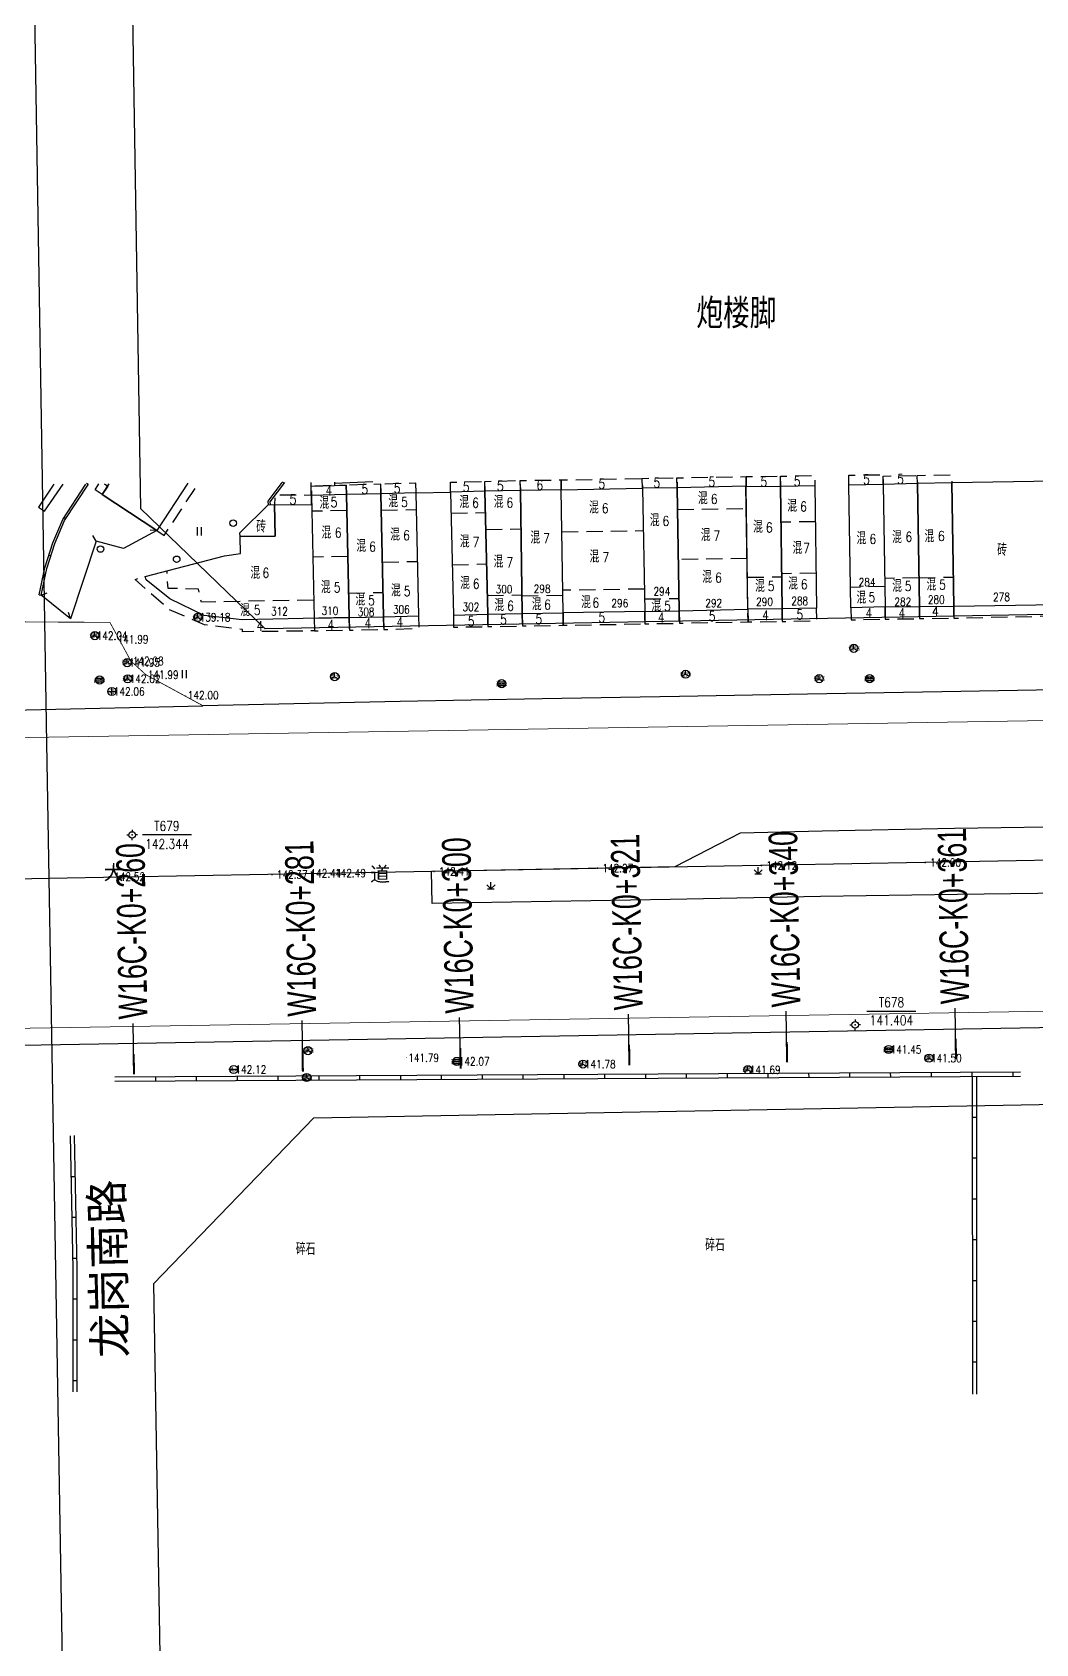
# Model space of a CAD drawing. Extents: x 529262 to 576451, y 2694391 to 2717535.
# Drawn here: x 565715.8 to 565838.7, y 2709573.3 to 2709770.7 of the extents above; entities that cross this region are included whole.
import ezdxf
from ezdxf.enums import TextEntityAlignment as Align
from ezdxf.xclip import XClip

# ---------------------------------------------------------------- set-up
doc = ezdxf.new("R2010")
doc.units = 0
doc.header["$XCLIPFRAME"] = 0
doc.linetypes.add('X5', pattern=[3, 2, -1])
for name, color, linetype in [('a红线图', 1, 'Continuous'), ('COMPONENT', 8, 'Continuous'), ('DLSS', 4, 'Continuous'), ('DMTZ', 8, 'Continuous'), ('GCD', 8, 'Continuous'), ('GXYZ', 8, 'Continuous'), ('JMD', 8, 'Continuous'), ('KZD', 8, 'Continuous'), ('PP-COM', 7, 'Continuous'), ('RD-中线', 40, 'Continuous'), ('RD-红线', 7, 'Continuous'), ('RD-路名', 7, 'Continuous'), ('ZBTZ', 8, 'Continuous'), ('ZJ', 7, 'Continuous'), ('桩号标注_W16-', 7, 'Continuous')]:
    doc.layers.add(name, color=color, linetype=linetype)
doc.layers.add('尺寸标注', color=7, linetype='Continuous', lineweight=18)
doc.styles.add('HZ', font='rs.shx', dxfattribs={"width": 0.8, "bigfont": 'hztxt.shx'})
doc.styles.add('JieTuHzTxt', font='smsim.shx', dxfattribs={"width": 0.7, "bigfont": 'smfs.shx'})
doc.styles.add('romanc', font='romanc.shx', dxfattribs={"width": 0.8})
doc.styles.add('宋体', font='', dxfattribs={"width": 0.75})
doc.styles.add('等线体', font='simhei.ttf')
doc.styles.add('黑体', font='simhei.ttf')
doc.styles.get('宋体').set_extended_font_data('SimSun')
doc.linetypes.add('10421', pattern='A,2,[150,AAA.SHX,S=0.5,R=0,X=0,Y=0.5],1e-11', length=2)
doc.linetypes.add('10422', pattern='A,0.75,[150,AAA.SHX,S=0.5,R=0,X=0,Y=0.5],1.5,[177,AAA.SHX,S=1,R=0,X=0,Y=0.4],0.75', length=3)
doc.linetypes.add('1161', pattern='A,0,[149,AAA.SHX,S=0.15,R=0,X=0,Y=0],-1.6', length=1.6)

# ---------------------------------------------------------------- blocks, each defined once
blk = doc.blocks.new('A$C19FD0107')
at = {"layer": 'RD-中线', "color": 8, "linetype": 'Continuous', "flags": 128}
for points in [[(-5107.95, 16504.07), (-5219.45, 16202.02, 0.04717), (-5233.93, 16147.44), (-5260.68, 15986.84, 0.018836), (-5263.55, 15964.43), (-5278.55, 15797.76, 0.007917), (-5279.02, 15791.45), (-5281.36, 15751.13, 0.020425), (-5281.64, 15734.8), (-5276.77, 15528.25), (-5282.01, 15387.42), (-5280.48, 15295.55, 0.000055), (-5280.48, 15295.44), (-5280.16, 15276.46)], [(-5280.16, 15276.46), (-5279.76, 15252.59, 0.00004), (-5279.76, 15252.5), (-5266.41, 14468.45)], [(-4490.73, 14139.44, 0), (-4490.29, 14139.42)], [(-3818.25, 14086.17, 0), (-3817.74, 14086.17)]]:
    blk.add_lwpolyline(points, format="xyb", dxfattribs=at)
at = {"layer": 'RD-中线', "color": 8, "linetype": 'Continuous'}
for points in [[(-5280.17, 15276.46), (-7574.88, 15234.77, -0.04855), (-7632.83, 15239.35), (-9762.37, 15617.81)], [(-1765.32, 14833.87), (-1870.24, 14834.36, -0.07773), (-2297.41, 14903.2), (-2763.51, 15055.04, -0.002412), (-2772.67, 15058.08), (-3168.08, 15191.13, 0.031805), (-3413.66, 15256.72), (-3481.17, 15270.22, 0.040764), (-3610.52, 15285.28), (-3824.79, 15292.66, 0.003807), (-3833.93, 15292.91), (-3984.46, 15295.8, 0.004916), (-3996.26, 15295.91), (-4213.61, 15295.81, 0.004475), (-4218.97, 15295.76), (-4356.1, 15293.25, -0.000047), (-4356.15, 15293.25), (-5280.16, 15276.46)]]:
    blk.add_lwpolyline(points, format="xyb", dxfattribs=at)
blk.add_lwpolyline([(-5280.16, 15276.46), (-5280.17, 15276.46)], dxfattribs=at)
at = {"layer": 'RD-红线', "color": 8, "linetype": 'Continuous', "flags": 128}
for points in [[(-5264.77, 15527.81), (-5270.01, 15387.3), (-5269, 15326.79), (-5268.92, 15321.79)], [(-4940.45, 15312.79), (-5253.65, 15307.04)], [(-5247.69, 15247.14), (-4938.95, 15252.81)], [(-5267.32, 15226.8), (-5267.24, 15221.93), (-5263.7, 15014.14)]]:
    blk.add_lwpolyline(points, dxfattribs=at)
at = {"layer": 'RD-红线', "color": 8, "linetype": 'Continuous'}
for points in [[(-5268.92, 15321.79), (-5253.65, 15307.04, 0.414723)], [(-5247.69, 15247.14), (-5267.32, 15226.8, 0.413816)]]:
    blk.add_lwpolyline(points, format="xyb", dxfattribs=at)
blk = doc.blocks.new('GC200')
at = {"linetype": 'Continuous', "const_width": 0.2, "flags": 128}
blk.add_lwpolyline([(-0.1, 0, 1), (0.1, 0, 1)], format="xyb", close=True, dxfattribs=at)
blk = doc.blocks.new('gc124')
at = {"color": 8}
for p, q in [((-1, 1), (0, 0)), ((-0.8, 0), (0.8, 0)), ((0, 0), (0, 1.6)), ((0, 0), (1, 1))]:
    blk.add_line(p, q, dxfattribs=at)
blk = doc.blocks.new('gc122')
at = {"color": 8}
blk.add_circle((0, 0), 0.8, dxfattribs=at)
blk = doc.blocks.new('gc121')
at = {"color": 8}
for p, q in [((-0.5, -1), (-0.5, 1)), ((0.5, -1), (0.5, 1))]:
    blk.add_line(p, q, dxfattribs=at)
blk = doc.blocks.new('gc116')
at = {"color": 8}
for p, q in [((-1.3, 0), (-0.8, 0)), ((0, 1.3), (0, 0.8)), ((1.3, 0), (0.8, 0)), ((0, -1.3), (0, -0.8))]:
    blk.add_line(p, q, dxfattribs=at)
blk.add_circle((0, 0), 0.8, dxfattribs=at)
blk.add_point((0, 0), dxfattribs=at)
blk = doc.blocks.new('gcbj0101')
blk.add_line((-1, 0), (1, 0))
blk.add_circle((0, 0), 1)
blk = doc.blocks.new('gcbj0102')
for p, q in [((-1, 0), (1, 0)), ((0, -1), (0, 1))]:
    blk.add_line(p, q)
blk.add_circle((0, 0), 1)
blk = doc.blocks.new('gcbj0103')
for p, q in [((-1, 0), (1, 0)), ((-0.9, 0.43), (0.9, 0.43)), ((-0.88, -0.47), (0.88, -0.47))]:
    blk.add_line(p, q)
blk.add_circle((0, 0), 1)
blk = doc.blocks.new('gcbj0107')
for q in [(-0.87, -0.5), (0, 1), (0.87, -0.5)]:
    blk.add_line((0, 0), q)
blk.add_circle((0, 0), 1)

msp = doc.modelspace()

# ---------------------------------------------------------------- linework, layer by layer
at = {"layer": 'a红线图', "color": 8, "linetype": 'Continuous', "lineweight": 0, "flags": 128}
for points in [[(564727.349, 2709667.84), (566620.304, 2709699.43)], [(564727.349, 2709667.84), (566620.304, 2709699.43)], [(564727.349, 2709632.223), (566623.018, 2709663.858)], [(564727.349, 2709632.223), (566623.018, 2709663.858)]]:
    msp.add_lwpolyline(points, dxfattribs=at)
at = {"layer": 'DLSS', "linetype": 'Continuous', "flags": 128}
for points in [[(565757.523, 2709715.637), (565752.804, 2709715.462)], [(565887.039, 2709690.567), (565859.014, 2709690.145), (565843.403, 2709690.195), (565827.217, 2709689.914), (565810.742, 2709689.62), (565795.053, 2709689.34), (565778.242, 2709689.065), (565760.865, 2709688.732), (565736.714, 2709688.222)]]:
    msp.add_lwpolyline(points, dxfattribs=at)
at = {"layer": 'DLSS', "linetype": 'Continuous', "const_width": 0.1, "flags": 128}
msp.add_lwpolyline([(565713.138, 2709712.235), (565713.269, 2709698.502), (565725.317, 2709698.433), (565727.883, 2709693.701), (565729.728, 2709692.017), (565736.714, 2709688.222)], dxfattribs=at)
at = {"layer": 'DLSS', "linetype": 'Continuous', "elevation": 1, "flags": 128}
msp.add_lwpolyline([(565614.998, 2709644.898), (565617.168, 2709644.942), (565634.671, 2709645.254), (565651.05, 2709645.521), (565864.998, 2709649.275)], dxfattribs=at)
at = {"layer": 'DMTZ', "linetype": '10422', "elevation": 141.178, "flags": 128}
msp.add_lwpolyline([(565718.431, 2709715.349), (565716.567, 2709712.542), (565717.294, 2709712.064), (565719.594, 2709715.358)], dxfattribs=at)
at = {"layer": 'DMTZ', "linetype": '10422', "flags": 128}
for points in [[(565749.981, 2709715.119), (565749.967, 2709715.581)], [(565752.802, 2709715.602), (565752.807, 2709715.2)]]:
    msp.add_lwpolyline(points, dxfattribs=at)
at = {"layer": 'DMTZ', "linetype": '10421', "flags": 128}
msp.add_lwpolyline([(565762.815, 2709714.303), (565767.046, 2709714.402)], dxfattribs=at)
at = {"layer": 'JMD', "linetype": 'Continuous'}
for p, q in [((565722.445, 2709715.483, 142.215), (565722.654, 2709715.346, 142.215)), ((565746.462, 2709715.647), (565746.66, 2709715.494)), ((565719.71, 2709711.297, 142.215), (565719.919, 2709711.16, 142.215)), ((565723.614, 2709708.37), (565723.231, 2709709.072)), ((565731.05, 2709709.692), (565730.25, 2709709.727)), ((565717.844, 2709706.671, 142.215), (565718.082, 2709706.596, 142.215)), ((565716.648, 2709701.821, 142.215), (565716.892, 2709701.769, 142.215)), ((565716.892, 2709701.769), (565717.646, 2709702.036)), ((565720.479, 2709698.885), (565720.252, 2709699.652)), ((565780.934, 2709642.553), (565780.931, 2709643.053)), ((565785.934, 2709642.581), (565785.931, 2709643.081)), ((565790.934, 2709642.608), (565790.931, 2709643.108)), ((565795.934, 2709642.636), (565795.931, 2709643.136)), ((565800.933, 2709642.664), (565800.931, 2709643.164)), ((565805.933, 2709642.692), (565805.931, 2709643.192)), ((565810.933, 2709642.719), (565810.931, 2709643.219)), ((565815.933, 2709642.747), (565815.93, 2709643.247)), ((565820.933, 2709642.775), (565820.93, 2709643.275)), ((565825.933, 2709642.803), (565825.93, 2709643.303)), ((565830.933, 2709642.83), (565830.93, 2709643.33)), ((565835.933, 2709642.858), (565835.93, 2709643.358)), ((565730.935, 2709642.275), (565730.932, 2709642.775)), ((565735.934, 2709642.303), (565735.932, 2709642.803)), ((565740.934, 2709642.331), (565740.932, 2709642.831)), ((565745.934, 2709642.359), (565745.932, 2709642.859)), ((565750.934, 2709642.386), (565750.931, 2709642.886)), ((565755.934, 2709642.414), (565755.931, 2709642.914)), ((565760.934, 2709642.442), (565760.931, 2709642.942)), ((565765.934, 2709642.47), (565765.931, 2709642.97)), ((565770.934, 2709642.497), (565770.931, 2709642.997)), ((565775.934, 2709642.525), (565775.931, 2709643.025)), ((565830.934, 2709637.83), (565831.434, 2709637.831)), ((565830.935, 2709632.83), (565831.435, 2709632.831)), ((565720.55, 2709630.556), (565721.05, 2709630.567)), ((565830.936, 2709627.83), (565831.436, 2709627.831)), ((565720.652, 2709625.557), (565721.152, 2709625.568)), ((565830.937, 2709622.83), (565831.437, 2709622.831)), ((565720.755, 2709620.558), (565721.255, 2709620.569)), ((565830.939, 2709617.83), (565831.439, 2709617.831)), ((565720.782, 2709615.559), (565721.282, 2709615.559)), ((565830.94, 2709612.83), (565831.44, 2709612.831)), ((565720.782, 2709610.559), (565721.282, 2709610.559)), ((565830.941, 2709607.83), (565831.441, 2709607.831)), ((565720.782, 2709605.559), (565721.282, 2709605.559))]:
    msp.add_line(p, q, dxfattribs=at)
at = {"layer": 'JMD', "linetype": 'X5', "flags": 128}
for points, elevation in [([(565790.536, 2709714.863), (565790.516, 2709716.071), (565794.765, 2709716.135), (565794.785, 2709714.927)], 141.097), ([(565794.785, 2709714.927), (565794.765, 2709716.135), (565803.228, 2709716.286), (565803.248, 2709715.078)], 141.288), ([(565803.248, 2709715.078), (565803.228, 2709716.286), (565807.426, 2709716.346), (565807.445, 2709715.138)], 141.181), ([(565807.445, 2709715.138), (565807.426, 2709716.346), (565811.643, 2709716.417), (565811.664, 2709715.209)], 140.83), ([(565815.814, 2709715.271), (565815.801, 2709716.478), (565820.016, 2709716.513), (565820, 2709715.337)], 141.264), ([(565724.366, 2709714.089), (565723.502, 2709714.676), (565723.97, 2709715.39)], 144.432), ([(565731.05, 2709709.692), (565731.968, 2709709.088), (565736.173, 2709715.48)], 142.066), ([(565754.301, 2709714.085), (565754.267, 2709715.242), (565749.981, 2709715.119), (565749.992, 2709713.987)], 142.252), ([(565758.513, 2709714.199), (565758.479, 2709715.364), (565754.267, 2709715.242), (565754.301, 2709714.085)], 142.014), ([(565762.815, 2709714.303), (565762.781, 2709715.488), (565758.479, 2709715.364), (565758.513, 2709714.199)], 141.689), ([(565775.588, 2709714.601), (565775.563, 2709715.809), (565780.569, 2709715.882), (565780.587, 2709714.689)], 140.987), ([(565780.587, 2709714.689), (565780.569, 2709715.882), (565790.516, 2709716.071), (565790.536, 2709714.863)], 140.987), ([(565750.016, 2709712.853), (565749.992, 2709713.987), (565745.499, 2709714.044), (565745.484, 2709712.859)], 142.351), ([(565758.555, 2709712.165), (565762.86, 2709712.26)], 141.689), ([(565794.827, 2709712.28), (565803.284, 2709712.393)], 142.286), ([(565754.334, 2709712.143), (565750.034, 2709712.049)], 142.014), ([(565767.103, 2709711.803), (565771.301, 2709711.9)], 142.286), ([(565811.723, 2709710.759), (565807.504, 2709710.703)], 140.83), ([(565771.35, 2709709.819), (565775.657, 2709709.882)], 142.286), ([(565780.663, 2709709.519), (565790.632, 2709709.685)], 141.898), ([(565754.46, 2709706.519), (565750.154, 2709706.427)], 161.524), ([(565803.344, 2709706.266), (565794.926, 2709706.13)], 163.659), ([(565750.267, 2709701.173), (565736.517, 2709700.901), (565736.179, 2709702.519), (565732.434, 2709702.589), (565732.316, 2709704.735)], 142.351), ([(565758.689, 2709705.808), (565763, 2709705.903)], 161.524), ([(565767.242, 2709705.497), (565771.448, 2709705.595)], 161.524), ([(565811.807, 2709704.452), (565807.588, 2709704.396)], 163.326), ([(565750.32, 2709698.938), (565750.375, 2709697.385), (565741.543, 2709697.284), (565741.545, 2709697.57), (565736.908, 2709698.132), (565732.537, 2709700.013), (565728.391, 2709703.703), (565729.622, 2709704.034)], 142.351), ([(565790.766, 2709702.514), (565780.768, 2709702.368)], 164.727), ([(565803.406, 2709703.96), (565807.593, 2709704.016)], 161.047), ([(565820.223, 2709702.816), (565816.037, 2709702.719)], 160.567), ([(565824.397, 2709703.91), (565820.187, 2709703.81)], 160.728), ([(565824.397, 2709703.91), (565828.607, 2709703.972)], 160.728), ([(565754.555, 2709702.02), (565758.767, 2709702.109)], 161.524), ([(565771.538, 2709701.732), (565775.775, 2709701.794)], 165.787), ([(565775.777, 2709701.68), (565780.777, 2709701.753)], 166.085), ([(565790.803, 2709701.302), (565795.003, 2709701.37)], 162.26), ([(565820.244, 2709700.332), (565820.273, 2709698.826), (565824.479, 2709698.892), (565824.452, 2709700.375)], 141.302), ([(565750.32, 2709698.938), (565750.375, 2709697.385), (565754.645, 2709697.487), (565754.619, 2709699.023)], 142.307), ([(565754.619, 2709699.023), (565754.645, 2709697.487), (565758.869, 2709697.565), (565758.831, 2709699.101)], 142.315), ([(565758.831, 2709699.101), (565758.869, 2709697.565), (565763.189, 2709697.7), (565763.147, 2709699.236)], 142.412)]:
    msp.add_lwpolyline(points, dxfattribs=dict(at, elevation=elevation))
for points in [[(565820, 2709715.336), (565820.013, 2709716.347), (565824.196, 2709716.43), (565824.218, 2709715.452)], [(565824.218, 2709715.452), (565824.196, 2709716.43), (565828.434, 2709716.514), (565828.438, 2709715.527)], [(565767.046, 2709714.402), (565767.03, 2709715.61), (565771.212, 2709715.707), (565771.241, 2709714.5)], [(565771.241, 2709714.5), (565771.212, 2709715.707), (565775.563, 2709715.809), (565775.588, 2709714.601)], [(565816.059, 2709700.226), (565816.091, 2709698.746), (565820.273, 2709698.826), (565820.244, 2709700.332)], [(565824.452, 2709700.375), (565824.479, 2709698.892), (565828.687, 2709698.957), (565828.66, 2709700.418)], [(565828.66, 2709700.418), (565828.687, 2709698.957), (565841.274, 2709699.236), (565841.24, 2709700.635)], [(565767.399, 2709699.339), (565767.408, 2709697.843), (565771.618, 2709697.917), (565771.592, 2709699.427)], [(565771.592, 2709699.427), (565771.618, 2709697.917), (565775.836, 2709697.991), (565775.809, 2709699.533)], [(565775.809, 2709699.533), (565775.836, 2709697.991), (565780.835, 2709698.079), (565780.808, 2709699.617)], [(565780.808, 2709699.617), (565780.835, 2709698.079), (565790.844, 2709698.256), (565790.817, 2709699.786)], [(565790.817, 2709699.786), (565790.844, 2709698.256), (565795.054, 2709698.33), (565795.028, 2709699.846)], [(565795.028, 2709699.846), (565795.054, 2709698.33), (565803.473, 2709698.499), (565803.449, 2709700.036)], [(565803.449, 2709700.036), (565803.473, 2709698.499), (565807.657, 2709698.53), (565807.646, 2709700.096)], [(565807.646, 2709700.096), (565807.657, 2709698.53), (565811.896, 2709698.626), (565811.865, 2709700.167)]]:
    msp.add_lwpolyline(points, dxfattribs=at)
at = {"layer": 'JMD', "linetype": 'Continuous', "flags": 128}
for points, elevation in [([(565716.648, 2709701.821), (565717.354, 2709705.116), (565718.32, 2709708.181), (565719.532, 2709711.024), (565722.377, 2709715.378)], 142.215), ([(565724.64, 2709715.395), (565725.048, 2709715.121), (565724.366, 2709714.089), (565731.05, 2709709.692), (565726.975, 2709707.499), (565723.614, 2709708.37), (565720.479, 2709698.885), (565716.892, 2709701.769), (565717.596, 2709705.052), (565718.554, 2709708.094), (565719.753, 2709710.906), (565722.677, 2709715.381)], 142.066), ([(565716.892, 2709701.769), (565717.596, 2709705.052), (565718.554, 2709708.094), (565719.753, 2709710.906), (565722.677, 2709715.381)], 142.215), ([(565734.858, 2709715.47), (565731.05, 2709709.692), (565724.366, 2709714.089), (565725.233, 2709715.399)], 143.766), ([(565724.64, 2709715.395), (565725.048, 2709715.121)], 142.215), ([(565725.084, 2709715.398), (565725.189, 2709715.328)], 142.215), ([(565746.391, 2709715.555), (565744.646, 2709713.292), (565744.705, 2709712.818)], 1), ([(565746.709, 2709715.557), (565744.906, 2709713.221), (565744.955, 2709712.831)], 1)]:
    msp.add_lwpolyline(points, dxfattribs=dict(at, elevation=elevation))
for points, elevation in [([(565741.532, 2709698.76), (565736.855, 2709699.282), (565732.661, 2709701.305), (565729.754, 2709703.635), (565729.622, 2709704.034), (565739.354, 2709706.586), (565741.307, 2709706.89), (565741.252, 2709708.951), (565745.568, 2709709.004), (565745.484, 2709712.859), (565750.016, 2709712.853), (565749.981, 2709715.119), (565754.267, 2709715.242), (565754.619, 2709699.023)], 142.351), ([(565758.513, 2709714.199), (565754.301, 2709714.085), (565754.619, 2709699.023), (565758.831, 2709699.101)], 142.014), ([(565762.815, 2709714.303), (565758.513, 2709714.199), (565758.831, 2709699.101), (565763.147, 2709699.236)], 141.689), ([(565807.445, 2709715.138), (565811.664, 2709715.209), (565811.865, 2709700.167), (565807.646, 2709700.096)], 140.83), ([(565816.059, 2709700.226), (565815.814, 2709715.271), (565819.999, 2709715.377), (565820.244, 2709700.332)], 141.923), ([(565820, 2709715.336), (565820.244, 2709700.332), (565824.452, 2709700.375), (565824.218, 2709715.452)], 141.302), ([(565824.218, 2709715.452), (565824.452, 2709700.375), (565828.66, 2709700.418), (565828.438, 2709715.527)], 141.302), ([(565828.438, 2709715.527), (565828.66, 2709700.418), (565841.24, 2709700.635), (565840.997, 2709715.729)], 141.022), ([(565744.705, 2709712.818), (565745.484, 2709712.859), (565745.568, 2709709.004), (565741.252, 2709708.951), (565741.24, 2709709.405)], 141.898), ([(565754.301, 2709714.085), (565749.992, 2709713.987), (565750.32, 2709698.938), (565754.619, 2709699.023)], 142.903)]:
    msp.add_lwpolyline(points, close=True, dxfattribs=dict(at, elevation=elevation))
for points in [[(565771.241, 2709714.5), (565767.046, 2709714.402), (565767.378, 2709699.334), (565771.592, 2709699.427)], [(565775.588, 2709714.601), (565771.241, 2709714.5), (565771.592, 2709699.427), (565775.809, 2709699.533)], [(565780.587, 2709714.689), (565775.588, 2709714.601), (565775.809, 2709699.533), (565780.808, 2709699.617)], [(565780.587, 2709714.689), (565790.536, 2709714.863), (565790.817, 2709699.786), (565780.808, 2709699.617)], [(565794.785, 2709714.927), (565790.536, 2709714.863), (565790.817, 2709699.786), (565795.028, 2709699.846)], [(565794.785, 2709714.927), (565795.028, 2709699.846), (565803.449, 2709700.036), (565803.206, 2709715.117)], [(565803.248, 2709715.078), (565807.445, 2709715.138), (565807.646, 2709700.096), (565803.449, 2709700.036)]]:
    msp.add_lwpolyline(points, close=True, dxfattribs=at)
for points in [[(565725.932, 2709642.748), (565836.818, 2709643.363)], [(565725.935, 2709642.248), (565836.821, 2709642.863)], [(565830.933, 2709642.83), (565830.942, 2709603.875)], [(565831.433, 2709642.831), (565831.442, 2709603.875)], [(565720.447, 2709635.555), (565720.782, 2709619.241), (565720.783, 2709604.179)], [(565720.947, 2709635.565), (565721.282, 2709619.247), (565721.283, 2709604.179)]]:
    msp.add_lwpolyline(points, dxfattribs=at)
at = {"layer": 'KZD', "linetype": 'Continuous'}
for p, q in [((565735.294, 2709672.389, 142.344), (565729.294, 2709672.389, 142.344)), ((565824.028, 2709650.786, 141.404), (565818.028, 2709650.786, 141.404))]:
    msp.add_line(p, q, dxfattribs=at)
at = {"layer": 'ZBTZ', "linetype": '1161', "flags": 128}
for points in [[(565693.446, 2709687.249), (565736.714, 2709688.222)], [(565864.998, 2709665.792), (565862.071, 2709665.744), (565845.493, 2709665.296), (565829.098, 2709665.111), (565812.332, 2709664.856), (565793.949, 2709664.502), (565764.798, 2709663.996), (565764.683, 2709667.972), (565794.561, 2709668.519), (565802.555, 2709672.671), (565812.53, 2709672.896), (565828.756, 2709673.218), (565845.852, 2709673.483), (565861.349, 2709673.723), (565864.998, 2709673.773)]]:
    msp.add_lwpolyline(points, dxfattribs=at)
at = {"layer": '桩号标注_W16-'}
for p, q in [((565828.912, 2709646.179), (565828.819, 2709651.178)), ((565728.245, 2709644.314), (565728.164, 2709649.314)), ((565748.927, 2709644.649), (565748.846, 2709649.649)), ((565768.239, 2709645.027), (565768.141, 2709650.026)), ((565788.919, 2709645.432), (565788.821, 2709650.431)), ((565808.232, 2709645.793), (565808.138, 2709650.792))]:
    msp.add_line(p, q, dxfattribs=at)
at = {"layer": '桩号标注_W16-', "const_width": 0.25}
for points in [[(565808.208, 2709647.043), (565808.255, 2709644.543)], [(565828.889, 2709647.429), (565828.935, 2709644.929)], [(565728.225, 2709645.564), (565728.266, 2709643.064)], [(565748.907, 2709645.899), (565748.947, 2709643.399)], [(565768.215, 2709646.277), (565768.264, 2709643.778)], [(565788.895, 2709646.682), (565788.943, 2709644.183)]]:
    msp.add_lwpolyline(points, dxfattribs=at)

# ---------------------------------------------------------------- block references
at = {"layer": 'COMPONENT', "linetype": 'Continuous', "xscale": 0.5, "yscale": 0.5}
for name, p in [('gcbj0107', (565736.076, 2709699.056)), ('gcbj0107', (565723.467, 2709696.807)), ('gcbj0107', (565816.426, 2709695.253)), ('gcbj0107', (565727.424, 2709693.507)), ('gcbj0107', (565795.814, 2709692.083, -99881.633)), ('gcbj0103', (565724.055, 2709691.377)), ('gcbj0102', (565725.557, 2709689.962)), ('gcbj0107', (565727.504, 2709691.515)), ('gcbj0107', (565752.832, 2709691.782)), ('gcbj0103', (565773.297, 2709690.924)), ('gcbj0107', (565812.169, 2709691.533)), ('gcbj0103', (565818.363, 2709691.545)), ('gcbj0107', (565749.576, 2709645.973)), ('gcbj0103', (565767.809, 2709644.651)), ('gcbj0103', (565820.691, 2709646.105)), ('gcbj0107', (565825.628, 2709645.049)), ('gcbj0101', (565740.484, 2709643.662)), ('gcbj0107', (565749.42, 2709642.687)), ('gcbj0107', (565783.25, 2709644.322)), ('gcbj0107', (565803.448, 2709643.63))]:
    msp.add_blockref(name, p, dxfattribs=at)
at = {"layer": 'GCD', "linetype": 'Continuous'}
ref = msp.add_blockref('GC200', (565736.068, 2709699.056, 139.182), dxfattribs=dict(at, xscale=0.1999999999534339, yscale=0.1999999999534339, zscale=0.1999999999534339))
ref.add_attrib('height', '139.18', dxfattribs={"linetype": 'Continuous', "height": 1, "style": 'HZ', "width": 0.8}).set_placement((565736.308, 2709699.056, 139.182), align=Align.MIDDLE_LEFT)
ref = msp.add_blockref('GC200', (565736.068, 2709699.056, 139.182), dxfattribs=dict(at, xscale=0.1999999999534339, yscale=0.1999999999534339, zscale=0.1999999999534339))
ref.add_attrib('height', '139.18', dxfattribs={"linetype": 'Continuous', "height": 1, "style": 'HZ', "width": 0.8}).set_placement((565736.308, 2709699.056, 139.182), align=Align.MIDDLE_LEFT)
ref = msp.add_blockref('GC200', (565723.462, 2709696.802, 142.044), dxfattribs=dict(at, xscale=0.1999999999534339, yscale=0.1999999999534339, zscale=0.1999999999534339))
ref.add_attrib('height', '142.04', dxfattribs={"linetype": 'Continuous', "height": 1, "style": 'HZ', "width": 0.8}).set_placement((565723.702, 2709696.802, 142.044), align=Align.MIDDLE_LEFT)
ref = msp.add_blockref('GC200', (565723.462, 2709696.802, 142.044), dxfattribs=dict(at, xscale=0.1999999999534339, yscale=0.1999999999534339, zscale=0.1999999999534339))
ref.add_attrib('height', '142.04', dxfattribs={"linetype": 'Continuous', "height": 1, "style": 'HZ', "width": 0.8}).set_placement((565723.702, 2709696.802, 142.044), align=Align.MIDDLE_LEFT)
ref = msp.add_blockref('GC200', (565726.025, 2709696.356, 141.99), dxfattribs=dict(at, xscale=0.1999999999534339, yscale=0.1999999999534339, zscale=0.1999999999534339))
ref.add_attrib('height', '141.99', dxfattribs={"linetype": 'Continuous', "height": 1, "style": 'HZ', "width": 0.8}).set_placement((565726.265, 2709696.356, 141.99), align=Align.MIDDLE_LEFT)
ref = msp.add_blockref('GC200', (565726.025, 2709696.356, 141.99), dxfattribs=dict(at, xscale=0.1999999999534339, yscale=0.1999999999534339, zscale=0.1999999999534339))
ref.add_attrib('height', '141.99', dxfattribs={"linetype": 'Continuous', "height": 1, "style": 'HZ', "width": 0.8}).set_placement((565726.265, 2709696.356, 141.99), align=Align.MIDDLE_LEFT)
ref = msp.add_blockref('GC200', (565727.417, 2709693.512, 141.945), dxfattribs=dict(at, xscale=0.1999999999534339, yscale=0.1999999999534339, zscale=0.1999999999534339))
ref.add_attrib('height', '141.95', dxfattribs={"linetype": 'Continuous', "height": 1, "style": 'HZ', "width": 0.8}).set_placement((565727.657, 2709693.512, 141.945), align=Align.MIDDLE_LEFT)
ref = msp.add_blockref('GC200', (565727.417, 2709693.512, 141.945), dxfattribs=dict(at, xscale=0.1999999999534339, yscale=0.1999999999534339, zscale=0.1999999999534339))
ref.add_attrib('height', '141.95', dxfattribs={"linetype": 'Continuous', "height": 1, "style": 'HZ', "width": 0.8}).set_placement((565727.657, 2709693.512, 141.945), align=Align.MIDDLE_LEFT)
ref = msp.add_blockref('GC200', (565727.879, 2709693.704, 142.081), dxfattribs=dict(at, xscale=0.1999999999534339, yscale=0.1999999999534339, zscale=0.1999999999534339))
ref.add_attrib('height', '142.08', dxfattribs={"linetype": 'Continuous', "height": 1, "style": 'HZ', "width": 0.8}).set_placement((565728.119, 2709693.704, 142.081), align=Align.MIDDLE_LEFT)
ref = msp.add_blockref('GC200', (565727.879, 2709693.704, 142.081), dxfattribs=dict(at, xscale=0.1999999999534339, yscale=0.1999999999534339, zscale=0.1999999999534339))
ref.add_attrib('height', '142.08', dxfattribs={"linetype": 'Continuous', "height": 1, "style": 'HZ', "width": 0.8}).set_placement((565728.119, 2709693.704, 142.081), align=Align.MIDDLE_LEFT)
ref = msp.add_blockref('GC200', (565729.724, 2709692.02, 141.989), dxfattribs=dict(at, xscale=0.1999999999534339, yscale=0.1999999999534339, zscale=0.1999999999534339))
ref.add_attrib('height', '141.99', dxfattribs={"linetype": 'Continuous', "height": 1, "style": 'HZ', "width": 0.8}).set_placement((565729.964, 2709692.02, 141.989), align=Align.MIDDLE_LEFT)
ref = msp.add_blockref('GC200', (565729.724, 2709692.02, 141.989), dxfattribs=dict(at, xscale=0.1999999999534339, yscale=0.1999999999534339, zscale=0.1999999999534339))
ref.add_attrib('height', '141.99', dxfattribs={"linetype": 'Continuous', "height": 1, "style": 'HZ', "width": 0.8}).set_placement((565729.964, 2709692.02, 141.989), align=Align.MIDDLE_LEFT)
ref = msp.add_blockref('GC200', (565725.55, 2709689.966, 142.058), dxfattribs=dict(at, xscale=0.1999999999534339, yscale=0.1999999999534339, zscale=0.1999999999534339))
ref.add_attrib('height', '142.06', dxfattribs={"linetype": 'Continuous', "height": 1, "style": 'HZ', "width": 0.8}).set_placement((565725.79, 2709689.966, 142.058), align=Align.MIDDLE_LEFT)
ref = msp.add_blockref('GC200', (565725.55, 2709689.966, 142.058), dxfattribs=dict(at, xscale=0.1999999999534339, yscale=0.1999999999534339, zscale=0.1999999999534339))
ref.add_attrib('height', '142.06', dxfattribs={"linetype": 'Continuous', "height": 1, "style": 'HZ', "width": 0.8}).set_placement((565725.79, 2709689.966, 142.058), align=Align.MIDDLE_LEFT)
ref = msp.add_blockref('GC200', (565727.497, 2709691.514, 142.023), dxfattribs=dict(at, xscale=0.1999999999534339, yscale=0.1999999999534339, zscale=0.1999999999534339))
ref.add_attrib('height', '142.02', dxfattribs={"linetype": 'Continuous', "height": 1, "style": 'HZ', "width": 0.8}).set_placement((565727.737, 2709691.514, 142.023), align=Align.MIDDLE_LEFT)
ref = msp.add_blockref('GC200', (565727.497, 2709691.514, 142.023), dxfattribs=dict(at, xscale=0.1999999999534339, yscale=0.1999999999534339, zscale=0.1999999999534339))
ref.add_attrib('height', '142.02', dxfattribs={"linetype": 'Continuous', "height": 1, "style": 'HZ', "width": 0.8}).set_placement((565727.737, 2709691.514, 142.023), align=Align.MIDDLE_LEFT)
ref = msp.add_blockref('GC200', (565734.618, 2709689.508, 141.999), dxfattribs=dict(at, xscale=0.1999999999534339, yscale=0.1999999999534339, zscale=0.1999999999534339))
ref.add_attrib('height', '142.00', dxfattribs={"linetype": 'Continuous', "height": 1, "style": 'HZ', "width": 0.8}).set_placement((565734.858, 2709689.508, 141.999), align=Align.MIDDLE_LEFT)
ref = msp.add_blockref('GC200', (565734.618, 2709689.508, 141.999), dxfattribs=dict(at, xscale=0.1999999999534339, yscale=0.1999999999534339, zscale=0.1999999999534339))
ref.add_attrib('height', '142.00', dxfattribs={"linetype": 'Continuous', "height": 1, "style": 'HZ', "width": 0.8}).set_placement((565734.858, 2709689.508, 141.999), align=Align.MIDDLE_LEFT)
ref = msp.add_blockref('GC200', (565785.029, 2709668.333, 142.27), dxfattribs=dict(at, xscale=0.5, yscale=0.5, zscale=0.5))
ref.add_attrib('height', '142.27', dxfattribs={"linetype": 'Continuous', "height": 1, "style": 'HZ', "width": 0.8}).set_placement((565785.629, 2709668.333, 142.27), align=Align.MIDDLE_LEFT)
ref = msp.add_blockref('GC200', (565805.104, 2709668.648, 142.124), dxfattribs=dict(at, xscale=0.5, yscale=0.5, zscale=0.5))
ref.add_attrib('height', '142.12', dxfattribs={"linetype": 'Continuous', "height": 1, "style": 'HZ', "width": 0.8}).set_placement((565805.704, 2709668.648, 142.124), align=Align.MIDDLE_LEFT)
ref = msp.add_blockref('GC200', (565825.169, 2709669.011, 142), dxfattribs=dict(at, xscale=0.5, yscale=0.5, zscale=0.5))
ref.add_attrib('height', '142.00', dxfattribs={"linetype": 'Continuous', "height": 1, "style": 'HZ', "width": 0.8}).set_placement((565825.769, 2709669.011, 142), align=Align.MIDDLE_LEFT)
ref = msp.add_blockref('GC200', (565725.246, 2709667.282, 142.52), dxfattribs=dict(at, xscale=0.5, yscale=0.5, zscale=0.5))
ref.add_attrib('height', '142.52', dxfattribs={"linetype": 'Continuous', "height": 1, "style": 'HZ', "width": 0.8}).set_placement((565725.846, 2709667.282, 142.52), align=Align.MIDDLE_LEFT)
ref = msp.add_blockref('GC200', (565745.169, 2709667.541, 142.365), dxfattribs=dict(at, xscale=0.5, yscale=0.5, zscale=0.5))
ref.add_attrib('height', '142.37', dxfattribs={"linetype": 'Continuous', "height": 1, "style": 'HZ', "width": 0.8}).set_placement((565745.769, 2709667.541, 142.365), align=Align.MIDDLE_LEFT)
ref = msp.add_blockref('GC200', (565749.285, 2709667.691, 142.436), dxfattribs=dict(at, xscale=0.5, yscale=0.5, zscale=0.5))
ref.add_attrib('height', '142.44', dxfattribs={"linetype": 'Continuous', "height": 1, "style": 'HZ', "width": 0.8}).set_placement((565749.885, 2709667.691, 142.436), align=Align.MIDDLE_LEFT)
ref = msp.add_blockref('GC200', (565752.292, 2709667.708, 142.493), dxfattribs=dict(at, xscale=0.5, yscale=0.5, zscale=0.5))
ref.add_attrib('height', '142.49', dxfattribs={"linetype": 'Continuous', "height": 1, "style": 'HZ', "width": 0.8}).set_placement((565752.892, 2709667.708, 142.493), align=Align.MIDDLE_LEFT)
ref = msp.add_blockref('GC200', (565765.011, 2709667.912, 142.41), dxfattribs=dict(at, xscale=0.5, yscale=0.5, zscale=0.5))
ref.add_attrib('height', '142.41', dxfattribs={"linetype": 'Continuous', "height": 1, "style": 'HZ', "width": 0.8}).set_placement((565765.611, 2709667.912, 142.41), align=Align.MIDDLE_LEFT)
ref = msp.add_blockref('GC200', (565761.615, 2709645.1, 141.785), dxfattribs=dict(at, xscale=0.1999999999534339, yscale=0.1999999999534339, zscale=0.1999999999534339))
ref.add_attrib('height', '141.79', dxfattribs={"linetype": 'Continuous', "height": 1, "style": 'HZ', "width": 0.8}).set_placement((565761.855, 2709645.1, 141.785), align=Align.MIDDLE_LEFT)
ref = msp.add_blockref('GC200', (565761.615, 2709645.1, 141.785), dxfattribs=dict(at, xscale=0.1999999999534339, yscale=0.1999999999534339, zscale=0.1999999999534339))
ref.add_attrib('height', '141.79', dxfattribs={"linetype": 'Continuous', "height": 1, "style": 'HZ', "width": 0.8}).set_placement((565761.855, 2709645.1, 141.785), align=Align.MIDDLE_LEFT)
ref = msp.add_blockref('GC200', (565767.8, 2709644.653, 142.072), dxfattribs=dict(at, xscale=0.1999999999534339, yscale=0.1999999999534339, zscale=0.1999999999534339))
ref.add_attrib('height', '142.07', dxfattribs={"linetype": 'Continuous', "height": 1, "style": 'HZ', "width": 0.8}).set_placement((565768.04, 2709644.653, 142.072), align=Align.MIDDLE_LEFT)
ref = msp.add_blockref('GC200', (565767.8, 2709644.653, 142.072), dxfattribs=dict(at, xscale=0.1999999999534339, yscale=0.1999999999534339, zscale=0.1999999999534339))
ref.add_attrib('height', '142.07', dxfattribs={"linetype": 'Continuous', "height": 1, "style": 'HZ', "width": 0.8}).set_placement((565768.04, 2709644.653, 142.072), align=Align.MIDDLE_LEFT)
ref = msp.add_blockref('GC200', (565820.689, 2709646.11, 141.453), dxfattribs=dict(at, xscale=0.1999999999534339, yscale=0.1999999999534339, zscale=0.1999999999534339))
ref.add_attrib('height', '141.45', dxfattribs={"linetype": 'Continuous', "height": 1, "style": 'HZ', "width": 0.8}).set_placement((565820.929, 2709646.11, 141.453), align=Align.MIDDLE_LEFT)
ref = msp.add_blockref('GC200', (565820.689, 2709646.11, 141.453), dxfattribs=dict(at, xscale=0.1999999999534339, yscale=0.1999999999534339, zscale=0.1999999999534339))
ref.add_attrib('height', '141.45', dxfattribs={"linetype": 'Continuous', "height": 1, "style": 'HZ', "width": 0.8}).set_placement((565820.929, 2709646.11, 141.453), align=Align.MIDDLE_LEFT)
ref = msp.add_blockref('GC200', (565825.624, 2709645.054, 141.496), dxfattribs=dict(at, xscale=0.1999999999534339, yscale=0.1999999999534339, zscale=0.1999999999534339))
ref.add_attrib('height', '141.50', dxfattribs={"linetype": 'Continuous', "height": 1, "style": 'HZ', "width": 0.8}).set_placement((565825.864, 2709645.054, 141.496), align=Align.MIDDLE_LEFT)
ref = msp.add_blockref('GC200', (565825.624, 2709645.054, 141.496), dxfattribs=dict(at, xscale=0.1999999999534339, yscale=0.1999999999534339, zscale=0.1999999999534339))
ref.add_attrib('height', '141.50', dxfattribs={"linetype": 'Continuous', "height": 1, "style": 'HZ', "width": 0.8}).set_placement((565825.864, 2709645.054, 141.496), align=Align.MIDDLE_LEFT)
ref = msp.add_blockref('GC200', (565740.457, 2709643.666, 142.115), dxfattribs=dict(at, xscale=0.1999999999534339, yscale=0.1999999999534339, zscale=0.1999999999534339))
ref.add_attrib('height', '142.12', dxfattribs={"linetype": 'Continuous', "height": 1, "style": 'HZ', "width": 0.8}).set_placement((565740.697, 2709643.666, 142.115), align=Align.MIDDLE_LEFT)
ref = msp.add_blockref('GC200', (565740.457, 2709643.666, 142.115), dxfattribs=dict(at, xscale=0.1999999999534339, yscale=0.1999999999534339, zscale=0.1999999999534339))
ref.add_attrib('height', '142.12', dxfattribs={"linetype": 'Continuous', "height": 1, "style": 'HZ', "width": 0.8}).set_placement((565740.697, 2709643.666, 142.115), align=Align.MIDDLE_LEFT)
ref = msp.add_blockref('GC200', (565783.244, 2709644.317, 141.779), dxfattribs=dict(at, xscale=0.1999999999534339, yscale=0.1999999999534339, zscale=0.1999999999534339))
ref.add_attrib('height', '141.78', dxfattribs={"linetype": 'Continuous', "height": 1, "style": 'HZ', "width": 0.8}).set_placement((565783.484, 2709644.317, 141.779), align=Align.MIDDLE_LEFT)
ref = msp.add_blockref('GC200', (565783.244, 2709644.317, 141.779), dxfattribs=dict(at, xscale=0.1999999999534339, yscale=0.1999999999534339, zscale=0.1999999999534339))
ref.add_attrib('height', '141.78', dxfattribs={"linetype": 'Continuous', "height": 1, "style": 'HZ', "width": 0.8}).set_placement((565783.484, 2709644.317, 141.779), align=Align.MIDDLE_LEFT)
ref = msp.add_blockref('GC200', (565803.443, 2709643.627, 141.692), dxfattribs=dict(at, xscale=0.1999999999534339, yscale=0.1999999999534339, zscale=0.1999999999534339))
ref.add_attrib('height', '141.69', dxfattribs={"linetype": 'Continuous', "height": 1, "style": 'HZ', "width": 0.8}).set_placement((565803.683, 2709643.627, 141.692), align=Align.MIDDLE_LEFT)
ref = msp.add_blockref('GC200', (565803.443, 2709643.627, 141.692), dxfattribs=dict(at, xscale=0.1999999999534339, yscale=0.1999999999534339, zscale=0.1999999999534339))
ref.add_attrib('height', '141.69', dxfattribs={"linetype": 'Continuous', "height": 1, "style": 'HZ', "width": 0.8}).set_placement((565803.683, 2709643.627, 141.692), align=Align.MIDDLE_LEFT)
at = {"layer": 'KZD', "linetype": 'Continuous', "xscale": 0.5, "yscale": 0.5, "zscale": 0.5}
for p in [(565728.044, 2709672.389, 142.344), (565816.589, 2709649.126, 141.404)]:
    msp.add_blockref('gc116', p, dxfattribs=at)
at = {"layer": 'PP-COM'}
ref = msp.add_blockref('A$C19FD0107', (570997.993, 2694390.603), dxfattribs=at)
XClip(ref).set_block_clipping_path([(-9366.4383134884, 14428.6043910822), (-3328.4480743363, 17452.7484863754)])
at = {"layer": 'ZBTZ', "linetype": 'Continuous', "xscale": 0.5, "yscale": 0.5, "zscale": 0.5}
for name, p in [('gc122', (565740.403, 2709710.587)), ('gc121', (565736.289, 2709709.581)), ('gc122', (565724.163, 2709707.416)), ('gc122', (565733.491, 2709706.161)), ('gc121', (565734.449, 2709692.093))]:
    msp.add_blockref(name, p, dxfattribs=at)
at = {"layer": 'ZBTZ', "linetype": 'Continuous', "xscale": 0.5, "yscale": 0.5}
for p in [(565804.703, 2709667.639), (565771.977, 2709665.802)]:
    msp.add_blockref('gc124', p, dxfattribs=at)

# ---------------------------------------------------------------- texts
at = {"layer": 'DLSS', "color": 8, "linetype": 'Continuous', "style": 'HZ', "width": 0.8}
for p in [(565749.28, 2709621.771), (565799.42, 2709622.266)]:
    msp.add_text('碎石', height=1.5, dxfattribs=at).set_placement(p, align=Align.MIDDLE)
at = {"layer": 'GXYZ', "linetype": 'Continuous', "style": '宋体'}
for s, p in [('通信', (565736.12, 2709699.106)), ('通信', (565723.511, 2709696.857)), ('通信', (565816.47, 2709695.303)), ('通信', (565727.468, 2709693.558)), ('雨水', (565724.058, 2709691.337)), ('通信', (565727.548, 2709691.565)), ('电力', (565752.876, 2709691.832)), ('雨水', (565773.299, 2709690.884)), ('电力', (565795.814, 2709692.083)), ('通信', (565812.213, 2709691.583)), ('雨水', (565818.363, 2709691.545)), ('污', (565725.558, 2709689.956)), ('通信', (565749.62, 2709646.023)), ('雨水', (565820.693, 2709646.065)), ('通信', (565825.672, 2709645.099)), ('供水', (565740.511, 2709643.636)), ('通信', (565749.464, 2709642.737)), ('雨水', (565767.811, 2709644.611)), ('电力', (565783.294, 2709644.372)), ('通信', (565803.492, 2709643.681))]:
    msp.add_text(s, height=0.5, dxfattribs=at).set_placement(p, align=Align.MIDDLE)
at = {"layer": 'JMD', "linetype": 'Continuous', "style": 'HZ', "width": 0.8}
for s, p in [('5', (565791.875, 2709715.559)), ('5', (565798.616, 2709715.663)), ('5', (565804.99, 2709715.664)), ('5', (565809.083, 2709715.726)), ('5', (565817.566, 2709715.941)), ('5', (565821.725, 2709715.993)), ('4', (565751.699, 2709714.585)), ('5', (565756.133, 2709714.748)), ('5', (565760.08, 2709714.869)), ('5', (565768.516, 2709715.047)), ('5', (565772.717, 2709715.16)), ('6', (565777.571, 2709715.274)), ('5', (565785.163, 2709715.414)), ('6', (565798.899, 2709713.551)), ('5', (565747.326, 2709713.492)), ('5', (565752.348, 2709713.155)), ('5', (565760.976, 2709713.169)), ('6', (565769.675, 2709713.086)), ('6', (565773.898, 2709713.11)), ('6', (565785.564, 2709712.417)), ('6', (565809.84, 2709712.627)), ('6', (565793.005, 2709710.854)), ('6', (565805.66, 2709710.053)), ('6', (565752.844, 2709709.43)), ('6', (565757.065, 2709707.717)), ('6', (565761.216, 2709709.094)), ('7', (565769.737, 2709708.254)), ('7', (565778.381, 2709708.722)), ('7', (565799.245, 2709709.037)), ('6', (565818.326, 2709708.645)), ('6', (565822.752, 2709708.914)), ('6', (565826.725, 2709709.009)), ('7', (565773.872, 2709705.774)), ('7', (565785.63, 2709706.405)), ('7', (565810.21, 2709707.53)), ('6', (565744, 2709704.498)), ('6', (565799.423, 2709703.908)), ('5', (565752.751, 2709702.713)), ('5', (565761.303, 2709702.256)), ('6', (565769.775, 2709703.16)), ('5', (565805.881, 2709702.882)), ('6', (565809.946, 2709703.095)), ('5', (565822.672, 2709702.886)), ('5', (565826.876, 2709703.048)), ('5', (565742.955, 2709699.948)), ('5', (565756.95, 2709701.139)), ('6', (565773.969, 2709700.459)), ('6', (565778.478, 2709700.612)), ('6', (565784.431, 2709700.841)), ('5', (565793.191, 2709700.432)), ('5', (565818.21, 2709701.513)), ('4', (565825.993, 2709699.754)), ('4', (565743.284, 2709697.988)), ('4', (565751.948, 2709698.129)), ('4', (565756.505, 2709698.344)), ('4', (565760.397, 2709698.453)), ('5', (565769.129, 2709698.58)), ('5', (565773.117, 2709698.782)), ('5', (565777.419, 2709698.834)), ('5', (565785.14, 2709699.039)), ('4', (565792.43, 2709699.036)), ('5', (565798.67, 2709699.189)), ('4', (565805.181, 2709699.307)), ('5', (565809.386, 2709699.394)), ('4', (565817.852, 2709699.577)), ('4', (565821.882, 2709699.57))]:
    msp.add_text(s, height=1.2, dxfattribs=at).set_placement(p, align=Align.MIDDLE_LEFT)
for s, p in [('混', (565760.607, 2709713.277)), ('混', (565798.53, 2709713.658)), ('混', (565752.182, 2709713.103)), ('混', (565769.306, 2709713.194)), ('混', (565773.528, 2709713.217)), ('混', (565785.194, 2709712.525)), ('混', (565809.47, 2709712.735)), ('砖', (565744.434, 2709710.189)), ('混', (565752.436, 2709709.448)), ('混', (565792.636, 2709710.961)), ('混', (565805.291, 2709710.161)), ('混', (565756.695, 2709707.824)), ('混', (565760.846, 2709709.201)), ('混', (565769.368, 2709708.362)), ('混', (565778.011, 2709708.829)), ('混', (565798.876, 2709709.145)), ('混', (565810.118, 2709707.564)), ('混', (565817.957, 2709708.753)), ('混', (565822.309, 2709708.895)), ('混', (565826.281, 2709708.991)), ('砖', (565835.183, 2709707.332)), ('混', (565773.503, 2709705.882)), ('混', (565785.261, 2709706.512)), ('混', (565743.722, 2709704.514)), ('混', (565799.054, 2709704.015)), ('混', (565752.355, 2709702.761)), ('混', (565760.934, 2709702.363)), ('混', (565769.406, 2709703.267)), ('混', (565805.527, 2709702.911)), ('混', (565809.577, 2709703.203)), ('混', (565817.953, 2709701.474)), ('混', (565822.318, 2709702.915)), ('混', (565826.522, 2709703.078)), ('混', (565742.455, 2709699.948)), ('混', (565756.581, 2709701.247)), ('混', (565773.6, 2709700.567)), ('混', (565778.181, 2709700.665)), ('混', (565784.221, 2709700.926)), ('混', (565792.822, 2709700.539))]:
    msp.add_text(s, height=1.5, dxfattribs=at).set_placement(p, align=Align.MIDDLE_RIGHT)
for s, p in [('300', (565773.583, 2709702.497)), ('298', (565778.247, 2709702.552)), ('294', (565792.917, 2709702.23)), ('284', (565818.042, 2709703.368)), ('310', (565752.264, 2709699.853)), ('306', (565761.007, 2709700.013)), ('302', (565769.53, 2709700.322)), ('296', (565787.761, 2709700.782)), ('292', (565799.259, 2709700.798)), ('290', (565805.486, 2709700.958)), ('288', (565809.794, 2709701.055)), ('282', (565822.419, 2709700.959)), ('280', (565826.521, 2709701.216)), ('278', (565834.506, 2709701.549)), ('312', (565746.076, 2709699.784)), ('308', (565756.684, 2709699.704))]:
    msp.add_text(s, height=1, dxfattribs=at).set_placement(p, align=Align.MIDDLE)
at = {"layer": 'KZD', "linetype": 'Continuous', "style": 'romanc', "width": 0.8}
for s, p in [('T679', (565732.294, 2709673.489)), ('142.344', (565732.294, 2709671.289)), ('T678', (565821.028, 2709651.886)), ('141.404', (565821.028, 2709649.686))]:
    msp.add_text(s, height=1.2, dxfattribs=at).set_placement(p, align=Align.MIDDLE)
at = {"layer": 'RD-路名', "color": 7, "style": '黑体'}
msp.add_text('龙岗南路', height=4, rotation=91.30512, dxfattribs=at).set_placement((565725.049, 2709619.253), align=Align.MIDDLE)
at = {"layer": 'ZJ', "color": 8, "linetype": 'Continuous', "style": '等线体'}
for s, p in [('大', (565725.774, 2709667.842)), ('道', (565758.403, 2709667.65))]:
    msp.add_text(s, height=1.8, dxfattribs=at).set_placement(p, align=Align.MIDDLE)
at = {"layer": '尺寸标注', "color": 252, "insert": (565795.498, 2709738.001, 2761.055), "char_height": 4, "attachment_point": 1, "style": '宋体'}
msp.add_mtext('{\\H0.8x; 炮楼脚  }', dxfattribs=at)
at = {"layer": '桩号标注_W16-', "style": 'JieTuHzTxt', "width": 0.7}
for s, rotation, p in [('W16C-K0+340', 91.06919, (565808.129, 2709651.292)), ('W16C-K0+361', 91.06919, (565828.809, 2709651.678)), ('W16C-K0+260', 90.92847, (565728.156, 2709649.813)), ('W16C-K0+281', 90.92847, (565748.838, 2709650.149)), ('W16C-K0+300', 91.1217, (565768.131, 2709650.526)), ('W16C-K0+321', 91.1217, (565788.811, 2709650.931))]:
    msp.add_text(s, height=3.5, rotation=rotation, dxfattribs=at).set_placement(p, align=Align.MIDDLE_LEFT)

doc.saveas('drawing.dxf')
